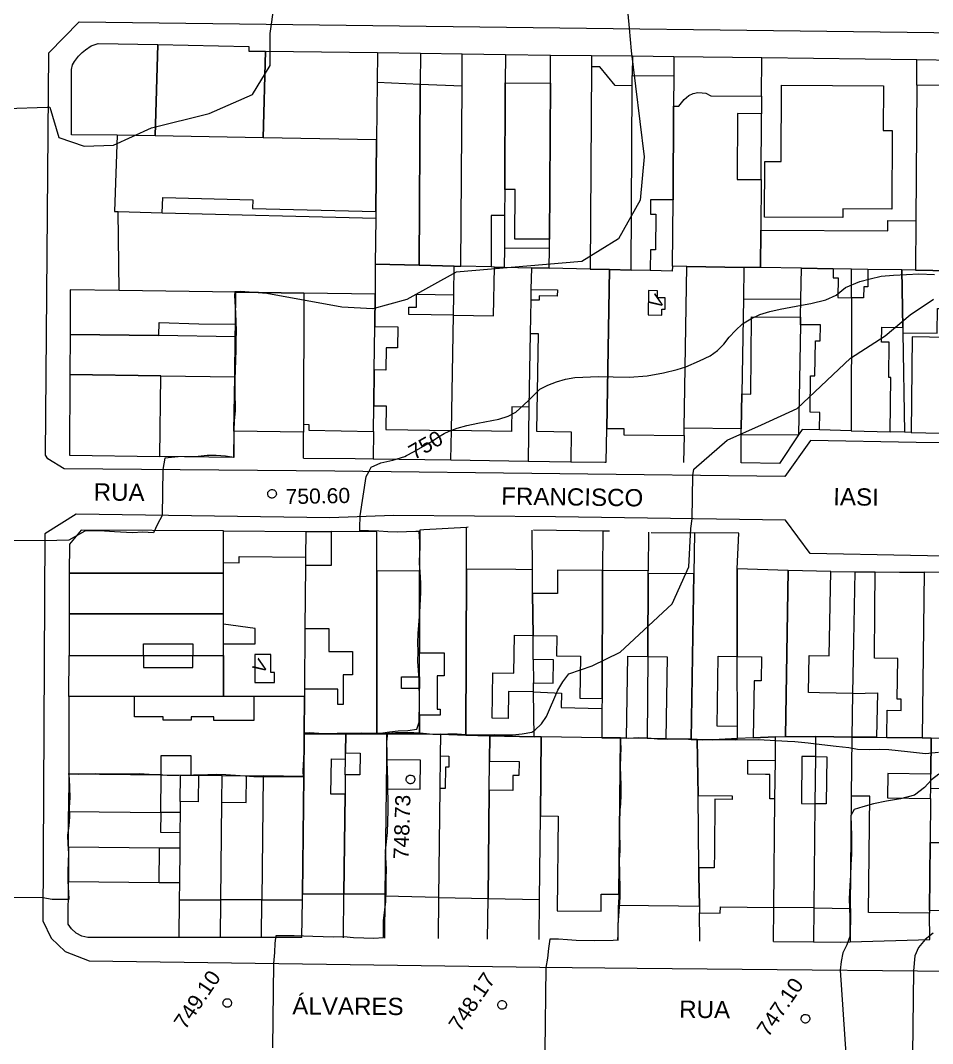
# Model space of a CAD drawing. Header units: metres. Extents: x 325024 to 7190115, y 7391967 to 10157759.
# Drawn here: x 325945.9 to 326051.6, y 7393368 to 7393486.6 of the extents above; entities that cross this region are included whole.
import ezdxf
from ezdxf.enums import TextEntityAlignment as Align

# ---------------------------------------------------------------- set-up
doc = ezdxf.new("R2010")
doc.units = ezdxf.units.M
doc.layers.get('0').update_dxf_attribs({"lineweight": 18})
for name, color, linetype, lineweight in [('100_SIST_VIARIO_MEIO_FIO', 1, 'Continuous', 18), ('160_P_SIMP_ASF_TOP', 7, 'Continuous', 18), ('206_MURO_E_MURO_ARRIMO', 7, 'Continuous', 18), ('214_PROJ_BEIRAL_EDIF', 10, 'Continuous', 18), ('600_CURVA_MESTRA', 14, 'Continuous', 18), ('602_CURVA_MESTRA_TOP', 24, 'Continuous', 18), ('604_CURVA_INTERM', 7, 'Continuous', 18), ('606_PTO_COTADO', 7, 'Continuous', 18), ('624_SEGM_CURVA_MESTRA', 14, 'Continuous', 18)]:
    doc.layers.add(name, color=color, linetype=linetype, lineweight=lineweight)
doc.styles.add('Style-Arial', font='arial.ttf', dxfattribs={"height": 1.75})

# ---------------------------------------------------------------- blocks, each defined once
blk = doc.blocks.new('SP09')
at = {"color": 0, "linetype": 'Continuous'}
blk.add_lwpolyline([(-0.03, -0.51), (-0.14, -0.49), (-0.24, -0.46), (-0.31, -0.42), (-0.35, -0.39), (-0.42, -0.31), (-0.47, -0.24), (-0.51, -0.15), (-0.52, -0.09), (-0.52, 0.03), (-0.51, 0.11), (-0.48, 0.2), (-0.44, 0.27), (-0.4, 0.33), (-0.32, 0.39), (-0.23, 0.44), (-0.15, 0.48), (-0.1, 0.48), (-0.03, 0.48), (0.08, 0.48), (0.19, 0.44), (0.27, 0.4), (0.35, 0.32), (0.41, 0.23), (0.46, 0.11), (0.48, 0.03), (0.48, -0.03), (0.47, -0.08), (0.44, -0.21), (0.38, -0.3), (0.31, -0.38), (0.23, -0.44), (0.1, -0.49), (0.02, -0.51)], close=True, dxfattribs=at)

msp = doc.modelspace()

# ---------------------------------------------------------------- linework, layer by layer
at = {"layer": '100_SIST_VIARIO_MEIO_FIO'}
for points in [[(325982.331, 7393434.324), (325951.003, 7393434.628), (325949.124, 7393435.772), (325948.849, 7393436.191), (325949.228, 7393482.832), (325952.738, 7393486.414), (326088.824, 7393484.713)], [(326057.657, 7393437.614), (326049.663, 7393437.672), (326037.455, 7393437.892), (326034.472, 7393433.73), (325982.33, 7393434.326)], [(325989.145, 7393429.21), (325981.787, 7393428.931), (325952.401, 7393429.373), (325948.774, 7393427.071), (325948.524, 7393382.231), (325949.505, 7393380.224), (325951.116, 7393378.67), (325953.89, 7393377.622), (326006.106, 7393376.855), (326017.379, 7393376.748)], [(326049.026, 7393424.572), (326037.384, 7393424.793), (326034.542, 7393428.68), (326007.912, 7393429.036), (325989.145, 7393429.21)], [(326017.379, 7393376.748), (326066.036, 7393376.286), (326069.548, 7393376.578), (326128.236, 7393376.174), (326160.498, 7393376.44), (326162.19, 7393377.654), (326163.218, 7393379.572), (326163.782, 7393411.446), (326163.627, 7393425.624), (326162.499, 7393426.848), (326159.963, 7393427.575), (326120.539, 7393427.531), (326077.976, 7393428.182), (326074.561, 7393424.087), (326049.026, 7393424.572)]]:
    msp.add_lwpolyline(points, dxfattribs=at)
at = {"layer": '206_MURO_E_MURO_ARRIMO'}
for p, q in [((325987.293, 7393482.863), (325992.271, 7393482.788)), ((325992.271, 7393482.788), (325997.102, 7393482.714)), ((326002.115, 7393482.638), (326007.337, 7393482.558)), ((326012.064, 7393482.504), (326016.812, 7393482.451)), ((326016.812, 7393482.451), (326021.614, 7393482.396)), ((326021.614, 7393482.396), (326031.796, 7393482.281)), ((326031.796, 7393482.281), (326049.759, 7393482.042)), ((326049.759, 7393482.042), (326058.656, 7393481.923)), ((326036.05, 7393438.547), (326033.863, 7393435.232)), ((326036.461, 7393439.169), (326036.05, 7393438.547)), ((326038.493, 7393439.116), (326036.461, 7393439.169)), ((326048.314, 7393438.855), (326046.657, 7393438.899)), ((326049.085, 7393438.835), (326048.314, 7393438.855)), ((325978.722, 7393435.859), (325984.707, 7393435.818)), ((325984.707, 7393435.818), (325986.804, 7393435.786)), ((325986.804, 7393435.786), (325995.795, 7393435.649)), ((325995.795, 7393435.649), (326004.731, 7393435.513)), ((326004.731, 7393435.513), (326009.679, 7393435.437)), ((326033.863, 7393435.232), (326029.426, 7393435.316)), ((325997.795, 7393427.841), (325997.599, 7393427.83)), ((325969.451, 7393427.423), (325978.975, 7393427.365)), ((325978.975, 7393427.365), (325981.937, 7393427.348)), ((326013.39, 7393427.406), (326005.354, 7393427.512)), ((326014.16, 7393427.396), (326013.39, 7393427.406)), ((326018.981, 7393427.254), (326023.989, 7393427.205)), ((326039.773, 7393422.714), (326042.598, 7393422.692)), ((326042.598, 7393422.692), (326044.938, 7393422.675)), ((325969.092, 7393380.313), (325964.282, 7393380.307)), ((325973.842, 7393380.319), (325969.092, 7393380.313)), ((325978.546, 7393380.325), (325973.842, 7393380.319)), ((326033.145, 7393379.844), (326037.777, 7393379.797)), ((326037.777, 7393379.797), (326040.904, 7393379.766)), ((326040.904, 7393379.766), (326042.017, 7393379.799)), ((326042.017, 7393379.799), (326051.261, 7393380.068))]:
    msp.add_line(p, q, dxfattribs=at)
for points in [[(325992.271, 7393482.788), (325992.249, 7393479.157)], [(326016.812, 7393482.451), (326016.798, 7393480.188)], [(326021.614, 7393482.396), (326021.601, 7393480.159)], [(326031.769, 7393477.794), (326031.796, 7393482.281)], [(326049.741, 7393479.08), (326049.759, 7393482.042)], [(326031.711, 7393468.138), (326031.757, 7393475.749)], [(326002.002, 7393463.965), (326001.98, 7393460.188)], [(326000.83, 7393457.991), (326000.437, 7393458.001)], [(326042.187, 7393454.439), (326042.191, 7393457.749)], [(325996.078, 7393452.413), (325996.117, 7393454.764)], [(326048.139, 7393450.365), (326048.314, 7393438.855)], [(326004.836, 7393441.746), (326004.731, 7393435.513)], [(325978.722, 7393435.859), (325978.727, 7393438.858)], [(325986.837, 7393438.951), (325986.804, 7393435.786)], [(325995.795, 7393435.649), (325995.852, 7393439.046)], [(326022.794, 7393438.462), (326022.741, 7393435.342)], [(326029.426, 7393435.316), (326029.402, 7393438.502)], [(326005.231, 7393422.927), (326005.187, 7393427.52)], [(325978.975, 7393427.365), (325978.953, 7393424.395)], [(326013.39, 7393427.406), (326013.367, 7393422.838)], [(326018.657, 7393427.264), (326018.634, 7393422.798)], [(326042.461, 7393414.651), (326042.598, 7393422.692)], [(326005.331, 7393412.503), (326005.304, 7393415.318)], [(326042.358, 7393408.595), (326042.461, 7393414.651)], [(325960.204, 7393412.989), (325965.922, 7393412.988)], [(326018.584, 7393412.867), (326018.536, 7393403.371)], [(326028.965, 7393404.756), (326028.957, 7393412.868)], [(325992.172, 7393410.507), (325992.172, 7393409.144)], [(326005.367, 7393408.78), (326005.357, 7393409.819)], [(325983.557, 7393399.175), (325983.577, 7393400.978)], [(326038.008, 7393401.268), (326037.949, 7393395.811)], [(325962.234, 7393399.159), (325964.483, 7393399.135)], [(325964.45, 7393396.055), (325964.483, 7393399.135)], [(325964.483, 7393399.135), (325965.69, 7393399.122)], [(326051.346, 7393396.421), (326051.358, 7393397.558)], [(325964.437, 7393394.786), (325962.188, 7393394.81)], [(325983.355, 7393380.28), (325983.409, 7393385.375)], [(325988.131, 7393380.234), (325988.183, 7393385.08)], [(325994.374, 7393384.955), (325994.323, 7393380.176)], [(326000.038, 7393380.121), (326000.088, 7393384.839)], [(325969.092, 7393380.313), (325969.139, 7393384.67)], [(325973.842, 7393380.319), (325973.888, 7393384.677)], [(325978.546, 7393380.325), (325978.593, 7393384.683)], [(326006.007, 7393380.065), (326006.057, 7393384.719)], [(326015.168, 7393379.978), (326015.212, 7393384.051)], [(326033.145, 7393379.844), (326033.187, 7393383.778)], [(326037.82, 7393383.729), (326037.777, 7393379.797)], [(326042.059, 7393383.684), (326042.017, 7393379.799)], [(326024.617, 7393379.888), (326024.576, 7393383.171)], [(326051.261, 7393380.068), (326051.212, 7393383.116)]]:
    msp.add_lwpolyline(points, dxfattribs=at)
at = {"layer": '214_PROJ_BEIRAL_EDIF'}
for points in [[(325961.857, 7393483.762), (325961.55, 7393473.195), (325957.142, 7393473.274), (325951.841, 7393473.315), (325951.859, 7393480.88), (325951.976, 7393481.434), (325952.203, 7393481.814), (325952.651, 7393482.416), (325953.099, 7393482.844), (325953.483, 7393483.154), (325954.142, 7393483.611), (325954.926, 7393483.891)], [(325974.307, 7393482.998), (325974.06, 7393472.972), (325961.55, 7393473.195), (325961.857, 7393483.762), (325972.371, 7393483.567), (325972.383, 7393483.018)], [(325987.256, 7393479.373), (325987.188, 7393472.738), (325974.06, 7393472.972), (325974.307, 7393482.998), (325987.293, 7393482.863)], [(326000.437, 7393458.001), (325996.954, 7393458.083), (325997.08, 7393478.947), (325997.102, 7393482.714), (326002.115, 7393482.638), (326002.095, 7393479.349), (326002.021, 7393466.99), (326002.002, 7393463.965), (326000.473, 7393463.974)], [(326007.201, 7393460.157), (326007.208, 7393461.209), (326007.317, 7393479.318), (326007.337, 7393482.558), (326012.064, 7393482.504), (326012.056, 7393481.194), (326011.915, 7393457.743), (326007.188, 7393457.848)], [(326016.791, 7393479.002), (326014.818, 7393479.014), (326013.025, 7393481.188), (326012.056, 7393481.194), (326011.915, 7393457.743), (326014.158, 7393457.692), (326016.662, 7393457.637)], [(326018.885, 7393457.587), (326016.662, 7393457.637), (326016.791, 7393479.002), (326016.798, 7393480.188), (326021.601, 7393480.159), (326021.579, 7393476.615), (326021.514, 7393465.777), (326018.925, 7393465.793), (326018.915, 7393464.134), (326019.526, 7393464.131), (326019.501, 7393459.989), (326018.899, 7393459.992)], [(325992.249, 7393479.157), (325987.256, 7393479.373), (325987.188, 7393472.738), (325987.101, 7393464.415), (325987.093, 7393463.651), (325987.038, 7393458.319), (325992.123, 7393458.198)], [(325992.249, 7393479.157), (325992.123, 7393458.198), (325996.174, 7393458.101), (325996.954, 7393458.083), (325997.08, 7393478.947)], [(326007.208, 7393461.209), (326003.18, 7393461.233), (326003.215, 7393466.983), (326002.021, 7393466.99), (326002.095, 7393479.349), (326007.317, 7393479.318)], [(326034.094, 7393479.058), (326045.874, 7393478.987), (326045.843, 7393473.822), (326046.894, 7393473.816), (326046.839, 7393464.696), (326041.188, 7393464.73), (326041.182, 7393463.728), (326032.107, 7393463.783), (326032.146, 7393470.222), (326034.04, 7393470.211)], [(326049.647, 7393463.366), (326049.612, 7393457.627), (326053.599, 7393457.571), (326053.641, 7393464.566), (326054.344, 7393464.562), (326054.319, 7393460.355), (326057.331, 7393460.337), (326057.314, 7393457.52), (326058.509, 7393457.503), (326058.542, 7393463.052), (326058.599, 7393472.394), (326058.635, 7393478.376), (326058.639, 7393479.026), (326049.741, 7393479.08)], [(326031.711, 7393468.138), (326031.675, 7393462.261), (326031.649, 7393457.922), (326029.73, 7393457.954), (326023.124, 7393458.063), (326021.468, 7393458.09), (326021.514, 7393465.777), (326021.579, 7393476.615), (326022.187, 7393476.631), (326022.813, 7393477.396), (326023.358, 7393477.865), (326023.837, 7393478.101), (326024.384, 7393478.205), (326024.891, 7393478.195), (326025.298, 7393478.122), (326025.888, 7393477.829), (326031.769, 7393477.794), (326031.757, 7393475.749), (326028.995, 7393475.766), (326028.949, 7393468.154)], [(325987.101, 7393464.415), (325987.188, 7393472.738), (325974.06, 7393472.972), (325961.55, 7393473.195), (325957.142, 7393473.274), (325956.837, 7393464.447), (325957.259, 7393464.426), (325962.366, 7393464.293), (325962.411, 7393466.042), (325972.846, 7393465.771), (325972.82, 7393464.785)], [(325962.366, 7393464.293), (325987.093, 7393463.651), (325987.038, 7393458.319), (325987.002, 7393454.846), (325978.749, 7393454.962), (325970.887, 7393455.072), (325957.385, 7393455.262), (325957.259, 7393464.426)], [(326042.191, 7393457.749), (326040.067, 7393457.784), (326036.376, 7393457.845), (326031.649, 7393457.922), (326031.675, 7393462.261), (326046.379, 7393462.173), (326046.386, 7393463.386), (326049.647, 7393463.366), (326049.612, 7393457.627), (326048.028, 7393457.653), (326044.081, 7393457.718)], [(326007.188, 7393457.848), (326007.201, 7393460.157), (326001.98, 7393460.188), (326001.966, 7393457.965), (326005.108, 7393457.894)], [(325996.117, 7393454.764), (325996.174, 7393458.101), (325992.123, 7393458.198), (325987.038, 7393458.319), (325987.002, 7393454.846), (325986.963, 7393451.107), (325989.639, 7393451.079), (325989.613, 7393448.614), (325988.285, 7393448.628), (325988.258, 7393446.064), (325986.911, 7393446.078), (325986.868, 7393441.925), (325988.287, 7393441.901), (325988.241, 7393439.174), (325995.852, 7393439.046), (325996.078, 7393452.413), (325990.917, 7393452.5), (325990.931, 7393453.35), (325991.798, 7393453.335), (325991.823, 7393454.837)], [(326000.83, 7393457.991), (326001.966, 7393457.965), (326005.108, 7393457.894), (326005.066, 7393455.39), (326005.045, 7393454.161), (326004.98, 7393450.309), (326004.836, 7393441.746), (326002.849, 7393441.779), (326002.801, 7393438.929), (325995.852, 7393439.046), (325996.078, 7393452.413), (326000.735, 7393452.334)], [(326009.679, 7393435.437), (326013.604, 7393435.378), (326013.782, 7393435.377), (326013.848, 7393439.295), (326014.158, 7393457.692), (326011.915, 7393457.743), (326007.188, 7393457.848), (326005.108, 7393457.894), (326005.066, 7393455.39), (326008.121, 7393455.338), (326008.108, 7393454.604), (326006.025, 7393454.639), (326006.017, 7393454.145), (326005.045, 7393454.161), (326004.98, 7393450.309), (326005.912, 7393450.293), (326005.721, 7393438.984), (326009.737, 7393438.916)], [(326018.885, 7393457.587), (326016.662, 7393457.637), (326014.158, 7393457.692), (326013.848, 7393439.295), (326015.809, 7393439.273), (326015.801, 7393438.54), (326022.794, 7393438.462), (326022.808, 7393439.325), (326023.124, 7393458.063), (326021.468, 7393458.09), (326021.426, 7393457.53)], [(326029.669, 7393454.327), (326029.483, 7393443.284), (326029.415, 7393439.252), (326022.808, 7393439.325), (326023.124, 7393458.063), (326029.73, 7393457.954)], [(326036.376, 7393457.845), (326031.649, 7393457.922), (326029.73, 7393457.954), (326029.669, 7393454.327), (326036.315, 7393454.254)], [(326036.266, 7393451.316), (326036.28, 7393452.172), (326036.315, 7393454.254), (326036.376, 7393457.845), (326040.067, 7393457.784), (326040.055, 7393456.744), (326040.632, 7393456.738), (326040.607, 7393454.456), (326042.187, 7393454.439), (326042.165, 7393439.018), (326038.493, 7393439.116), (326038.516, 7393441.149), (326037.4, 7393441.161), (326037.446, 7393445.382), (326037.958, 7393445.376), (326038.003, 7393449.453), (326038.576, 7393449.447), (326038.597, 7393451.291)], [(326042.187, 7393454.439), (326042.165, 7393439.018), (326046.657, 7393438.899), (326046.727, 7393445.186), (326046.516, 7393445.189), (326046.561, 7393449.273), (326045.668, 7393449.282), (326045.687, 7393451.034), (326048.129, 7393451.006), (326048.028, 7393457.653), (326044.081, 7393457.718), (326044.059, 7393455.702), (326043.601, 7393455.707), (326043.586, 7393454.423)], [(326055.965, 7393457.538), (326053.599, 7393457.571), (326049.612, 7393457.627), (326048.028, 7393457.653), (326048.129, 7393451.006), (326048.139, 7393450.365), (326052.117, 7393450.321), (326052.149, 7393453.185), (326053.245, 7393453.173), (326053.208, 7393449.847), (326049.208, 7393449.891), (326049.085, 7393438.835), (326055.938, 7393438.653), (326055.954, 7393449.904)], [(325961.973, 7393450.049), (325961.995, 7393451.58), (325966.603, 7393451.421), (325970.834, 7393451.361), (325970.887, 7393455.072), (325957.385, 7393455.262), (325951.693, 7393455.342), (325951.679, 7393450.194)], [(325978.728, 7393439.779), (325978.727, 7393438.858), (325970.66, 7393438.971), (325970.749, 7393445.281), (325970.814, 7393449.925), (325970.834, 7393451.361), (325970.887, 7393455.072), (325978.749, 7393454.962)], [(325978.728, 7393439.779), (325979.341, 7393439.768), (325979.329, 7393439.078), (325986.837, 7393438.951), (325986.868, 7393441.925), (325986.911, 7393446.078), (325986.963, 7393451.107), (325987.002, 7393454.846), (325978.749, 7393454.962)], [(326018.67, 7393455.258), (326018.639, 7393452.452), (326020.213, 7393452.434), (326020.221, 7393453.104), (326020.587, 7393453.1), (326020.601, 7393454.426), (326019.714, 7393454.436), (326019.723, 7393455.246)], [(326036.28, 7393452.172), (326036.266, 7393451.316), (326036.05, 7393438.547), (326029.402, 7393438.502), (326029.415, 7393439.252), (326029.483, 7393443.284), (326030.513, 7393443.273), (326030.612, 7393452.235)], [(325961.973, 7393450.049), (325951.679, 7393450.194), (325951.666, 7393445.549), (325962.213, 7393445.401), (325970.749, 7393445.281), (325970.814, 7393449.925)], [(325951.666, 7393445.549), (325951.639, 7393436.206), (325962.081, 7393436.059), (325962.213, 7393445.401)], [(325970.618, 7393435.938), (325962.081, 7393436.059), (325962.213, 7393445.401), (325970.749, 7393445.281), (325970.66, 7393438.971)], [(325969.451, 7393423.747), (325969.451, 7393427.423), (325952.971, 7393427.522), (325951.609, 7393425.866), (325951.599, 7393422.534), (325969.451, 7393422.532)], [(325997.599, 7393427.83), (325992.651, 7393427.532), (325992.174, 7393427.513), (325992.173, 7393422.774), (325992.172, 7393413.294), (325995.005, 7393413.293), (325995.004, 7393410.64), (325994.185, 7393410.64), (325994.185, 7393406.766), (325994.546, 7393406.766), (325994.546, 7393406.071), (325992.171, 7393406.072), (325992.171, 7393403.913), (325992.998, 7393403.913), (325994.577, 7393403.859), (325997.527, 7393403.757), (325997.585, 7393423.005)], [(325987.215, 7393427.316), (325981.937, 7393427.348), (325981.907, 7393423.408), (325978.945, 7393423.43), (325978.89, 7393416.106), (325981.643, 7393416.106), (325981.643, 7393413.438), (325984.388, 7393413.438), (325984.387, 7393410.749), (325983.329, 7393410.749), (325983.329, 7393407.312), (325982.703, 7393407.312), (325982.703, 7393409.1), (325978.837, 7393409.101), (325978.831, 7393408.245), (325978.791, 7393403.914), (325983.608, 7393403.914), (325987.212, 7393403.914), (325987.214, 7393422.812)], [(326028.957, 7393412.868), (326028.948, 7393423.015), (326029.139, 7393427.154), (326023.989, 7393427.205), (326023.917, 7393422.444), (326023.626, 7393403.277), (326024.329, 7393403.264), (326026.12, 7393403.231), (326028.966, 7393403.362), (326028.965, 7393404.756), (326026.61, 7393404.797), (326026.748, 7393412.906)], [(325978.831, 7393408.245), (325972.964, 7393408.245), (325969.449, 7393408.246), (325969.45, 7393412.988), (325969.45, 7393414.342), (325973.115, 7393414.342), (325973.115, 7393416.104), (325969.45, 7393416.622), (325969.45, 7393417.829), (325969.451, 7393422.532), (325969.451, 7393423.747), (325971.256, 7393423.733), (325971.261, 7393424.454), (325978.953, 7393424.395), (325978.945, 7393423.43), (325978.89, 7393416.106), (325978.837, 7393409.101)], [(325992.172, 7393410.507), (325992.172, 7393413.294), (325992.173, 7393422.774), (325987.214, 7393422.812), (325987.212, 7393403.914), (325988.385, 7393403.913), (325992.171, 7393403.913), (325992.171, 7393406.072), (325992.172, 7393409.144), (325990.082, 7393409.145), (325990.082, 7393410.507)], [(326005.367, 7393408.78), (326002.471, 7393408.83), (326002.418, 7393405.685), (326000.574, 7393405.716), (326000.663, 7393410.976), (326003.085, 7393410.934), (326003.16, 7393415.354), (326005.304, 7393415.318), (326005.257, 7393420.178), (326005.231, 7393422.927), (326003.316, 7393422.962), (325997.585, 7393423.005), (325997.527, 7393403.757), (326000.29, 7393403.662), (326005.417, 7393403.578)], [(326005.257, 7393420.178), (326005.304, 7393415.318), (326008.061, 7393415.271), (326008.021, 7393412.943), (326010.806, 7393412.896), (326010.723, 7393408.044), (326013.292, 7393408), (326013.367, 7393422.838), (326008.149, 7393422.877), (326008.129, 7393420.157)], [(326016.137, 7393403.415), (326016.298, 7393412.906), (326018.584, 7393412.867), (326018.633, 7393422.484), (326018.634, 7393422.798), (326013.367, 7393422.838), (326013.292, 7393408), (326013.286, 7393406.862), (326013.269, 7393403.461), (326015.42, 7393403.428)], [(326028.957, 7393412.868), (326031.764, 7393412.82), (326031.717, 7393410.053), (326030.914, 7393410.067), (326030.801, 7393403.447), (326033.4, 7393403.566), (326034.53, 7393403.618), (326034.857, 7393422.851), (326028.948, 7393423.015)], [(325969.451, 7393422.532), (325951.599, 7393422.534), (325951.585, 7393417.831), (325969.45, 7393417.829)], [(326020.688, 7393403.331), (326023.626, 7393403.277), (326023.917, 7393422.444), (326018.633, 7393422.484), (326018.584, 7393412.867), (326020.849, 7393412.828)], [(326053.703, 7393403.413), (326053.738, 7393406.636), (326055.687, 7393406.615), (326055.753, 7393412.745), (326055.859, 7393422.592), (326050.592, 7393422.632), (326050.387, 7393403.448), (326051.421, 7393403.437)], [(325965.922, 7393412.988), (325969.45, 7393412.988), (325969.45, 7393414.342), (325969.45, 7393416.622), (325969.45, 7393417.829), (325951.585, 7393417.831), (325951.571, 7393412.99), (325960.204, 7393412.989), (325960.205, 7393414.354), (325965.922, 7393414.353)], [(325965.922, 7393412.988), (325969.45, 7393412.988), (325969.449, 7393408.246), (325959.152, 7393408.247), (325951.557, 7393408.248), (325951.571, 7393412.99), (325960.204, 7393412.989), (325960.204, 7393411.607), (325965.922, 7393411.607)], [(325973.075, 7393413.1), (325973.074, 7393409.86), (325975.363, 7393409.859), (325975.363, 7393410.998), (325974.926, 7393410.998), (325974.926, 7393413.1)], [(326005.331, 7393412.503), (326005.357, 7393409.819), (326007.616, 7393409.781), (326007.662, 7393412.463)], [(326013.286, 7393406.862), (326013.269, 7393403.461), (326006.259, 7393403.565), (326005.417, 7393403.578), (326005.367, 7393408.78), (326008.585, 7393408.61), (326008.556, 7393406.943)], [(326045.094, 7393403.505), (326042.272, 7393403.535), (326042.358, 7393408.595), (326045.182, 7393408.642)], [(325969.293, 7393399.084), (325972.126, 7393399.053), (325974.041, 7393399.033), (325978.745, 7393398.983), (325978.791, 7393403.914), (325978.831, 7393408.245), (325972.964, 7393408.245), (325972.964, 7393405.462), (325968.336, 7393405.462), (325968.336, 7393405.88), (325965.728, 7393405.88), (325965.728, 7393405.498), (325962.458, 7393405.498), (325962.458, 7393405.884), (325959.152, 7393405.885), (325959.152, 7393408.247), (325951.557, 7393408.248), (325951.531, 7393399.273), (325962.234, 7393399.159), (325962.234, 7393401.382), (325965.69, 7393401.382), (325965.69, 7393399.122), (325966.562, 7393399.113)], [(325978.6, 7393385.368), (325983.409, 7393385.375), (325983.533, 7393396.909), (325981.905, 7393396.927), (325981.949, 7393400.996), (325983.577, 7393400.978), (325983.584, 7393401.693), (325983.608, 7393403.914), (325978.791, 7393403.914), (325978.745, 7393398.983)], [(325983.584, 7393401.693), (325985.281, 7393401.675), (325985.254, 7393399.157), (325983.557, 7393399.175), (325983.533, 7393396.909), (325983.409, 7393385.375), (325988.186, 7393385.381), (325988.316, 7393397.534), (325988.353, 7393400.912), (325988.385, 7393403.913), (325987.212, 7393403.914), (325983.608, 7393403.914)], [(325988.353, 7393400.912), (325988.385, 7393403.913), (325992.171, 7393403.913), (325992.998, 7393403.913), (325994.577, 7393403.859), (325994.55, 7393401.341), (325994.509, 7393397.564), (325994.374, 7393384.955), (325988.183, 7393385.08), (325988.186, 7393385.381), (325988.316, 7393397.534), (325992.24, 7393397.492), (325992.277, 7393400.869)], [(326000.088, 7393384.839), (326000.223, 7393397.391), (326000.259, 7393400.746), (326000.29, 7393403.662), (325997.527, 7393403.757), (325994.577, 7393403.859), (325994.55, 7393401.341), (325995.564, 7393401.33), (325995.55, 7393400.029), (325995.149, 7393400.034), (325995.122, 7393397.558), (325994.509, 7393397.564), (325994.374, 7393384.955)], [(326000.259, 7393400.746), (326003.687, 7393400.71), (326003.669, 7393399.091), (326002.97, 7393399.098), (326002.951, 7393397.361), (326000.223, 7393397.391), (326000.088, 7393384.839), (326006.057, 7393384.719), (326006.161, 7393394.405), (326006.259, 7393403.565), (326005.417, 7393403.578), (326000.29, 7393403.662)], [(326006.161, 7393394.405), (326008.221, 7393394.383), (326008.104, 7393383.399), (326013.18, 7393383.345), (326013.201, 7393385.345), (326015.225, 7393385.324), (326015.42, 7393403.428), (326013.269, 7393403.461), (326006.259, 7393403.565)], [(326038.008, 7393401.268), (326039.327, 7393401.254), (326039.269, 7393395.796), (326037.949, 7393395.811), (326037.82, 7393383.729), (326042.059, 7393383.684), (326042.199, 7393396.697), (326042.272, 7393403.535), (326038.032, 7393403.581)], [(326051.376, 7393399.248), (326046.388, 7393399.301), (326046.358, 7393396.474), (326051.346, 7393396.421), (326051.291, 7393391.324), (326051.207, 7393383.449), (326051.212, 7393383.116), (326044.169, 7393383.191), (326044.313, 7393396.675), (326042.199, 7393396.697), (326042.272, 7393403.535), (326045.094, 7393403.505), (326046.272, 7393403.492), (326050.387, 7393403.448), (326051.421, 7393403.437)], [(326051.421, 7393403.437), (326053.703, 7393403.413), (326055.653, 7393403.392), (326058.037, 7393403.366), (326060.603, 7393403.339), (326060.393, 7393383.814), (326060.389, 7393383.382), (326051.207, 7393383.449), (326051.291, 7393391.324), (326053.708, 7393391.306), (326053.753, 7393397.54), (326051.358, 7393397.558), (326051.376, 7393399.248)], [(325962.188, 7393394.81), (325962.234, 7393399.159), (325951.531, 7393399.273), (325951.519, 7393394.923)], [(325969.293, 7393399.084), (325966.562, 7393399.113), (325966.529, 7393396.033), (325964.45, 7393396.055), (325964.437, 7393394.786), (325964.412, 7393392.484), (325964.392, 7393390.647), (325964.35, 7393386.671), (325964.328, 7393384.664), (325969.139, 7393384.67), (325969.26, 7393395.995)], [(325973.888, 7393384.677), (325969.139, 7393384.67), (325969.26, 7393395.995), (325972.092, 7393395.965), (325972.126, 7393399.053), (325974.041, 7393399.033)], [(325973.888, 7393384.677), (325978.593, 7393384.683), (325978.6, 7393385.368), (325978.745, 7393398.983), (325974.041, 7393399.033)], [(325962.188, 7393394.81), (325962.163, 7393392.508), (325964.412, 7393392.484), (325964.392, 7393390.647), (325962.044, 7393390.672), (325951.507, 7393390.785), (325951.519, 7393394.923)], [(325951.507, 7393390.785), (325951.495, 7393386.809), (325962.002, 7393386.696), (325962.044, 7393390.672)], [(325962.002, 7393386.696), (325964.35, 7393386.671), (325964.328, 7393384.664), (325964.282, 7393380.307), (325953.747, 7393380.294), (325953.036, 7393380.466), (325952.383, 7393380.82), (325951.836, 7393381.33), (325951.481, 7393381.87), (325951.495, 7393386.809)]]:
    msp.add_lwpolyline(points, close=True, dxfattribs=at)
for points in [[(326038.497, 7393408.66), (326037.204, 7393408.682), (326037.277, 7393412.973), (326039.607, 7393412.934), (326039.773, 7393422.714), (326034.857, 7393422.851), (326034.53, 7393403.618), (326035.156, 7393403.611)], [(326044.891, 7393418.323), (326044.938, 7393422.675), (326047.757, 7393422.653)], [(326047.757, 7393422.653), (326050.592, 7393422.632), (326050.387, 7393403.448), (326046.272, 7393403.492)], [(326046.272, 7393403.492), (326046.306, 7393406.635), (326047.936, 7393406.617), (326047.95, 7393407.912), (326047.483, 7393407.917), (326047.533, 7393412.638), (326044.831, 7393412.667), (326044.891, 7393418.323)], [(326035.156, 7393403.611), (326038.032, 7393403.581), (326042.272, 7393403.535), (326042.358, 7393408.595)], [(326042.358, 7393408.595), (326038.497, 7393408.66)], [(326015.42, 7393403.428), (326015.225, 7393385.324), (326015.212, 7393384.051), (326022.163, 7393383.976)], [(326024.523, 7393387.543), (326024.512, 7393388.391), (326024.409, 7393396.747), (326024.329, 7393403.264), (326023.626, 7393403.277), (326020.688, 7393403.331), (326018.536, 7393403.371), (326016.137, 7393403.415), (326015.42, 7393403.428)], [(326033.371, 7393400.914), (326033.4, 7393403.566), (326030.801, 7393403.447), (326028.966, 7393403.362), (326026.12, 7393403.231), (326024.329, 7393403.264)], [(326024.329, 7393403.264), (326024.409, 7393396.747), (326028.376, 7393396.705), (326028.372, 7393396.311), (326026.367, 7393396.333), (326026.302, 7393390.232)], [(326033.371, 7393400.914), (326033.4, 7393403.566), (326034.53, 7393403.618), (326035.156, 7393403.611)], [(326035.156, 7393403.611), (326038.032, 7393403.581), (326038.008, 7393401.268)], [(326032.237, 7393399.2), (326030.163, 7393399.222), (326030.181, 7393400.846), (326033.304, 7393400.813)], [(326038.008, 7393401.268), (326036.442, 7393401.285), (326036.384, 7393395.827), (326037.949, 7393395.811), (326037.82, 7393383.729), (326033.187, 7393383.778), (326033.322, 7393396.37), (326033.37, 7393400.812), (326033.371, 7393400.914)], [(326033.304, 7393400.813), (326033.37, 7393400.812), (326033.371, 7393400.914)], [(326024.523, 7393387.543), (326024.567, 7393383.951), (326024.576, 7393383.171), (326026.991, 7393383.145), (326026.998, 7393383.845), (326033.187, 7393383.778), (326033.322, 7393396.37), (326032.716, 7393396.376), (326032.746, 7393399.195), (326032.237, 7393399.2)], [(326026.302, 7393390.232), (326026.282, 7393388.372), (326025.08, 7393388.385)], [(326022.163, 7393383.976), (326024.567, 7393383.951), (326024.523, 7393387.543)], [(326025.08, 7393388.385), (326024.512, 7393388.391), (326024.523, 7393387.543)]]:
    msp.add_lwpolyline(points, dxfattribs=at)
at = {"layer": '600_CURVA_MESTRA', "elevation": 750, "flags": 128}
msp.add_lwpolyline([(325995.027, 7393438.693), (325995.58, 7393438.989), (325996.526, 7393439.336), (325997.642, 7393439.647), (325998.899, 7393439.916), (326001.36, 7393440.375), (326002.411, 7393440.713), (326003.308, 7393441.193), (326004.738, 7393442.49), (326006.108, 7393443.841), (326007.015, 7393444.319), (326008.007, 7393444.707), (326009.047, 7393445.011), (326010.147, 7393445.18), (326012.898, 7393445.293), (326014.596, 7393445.286), (326016.485, 7393445.248), (326018.527, 7393445.375), (326020.424, 7393445.749), (326022.01, 7393446.117), (326023.001, 7393446.424), (326024.588, 7393447.11), (326025.801, 7393447.704), (326026.685, 7393448.311), (326027.383, 7393449.063), (326028.015, 7393449.855), (326028.734, 7393450.656), (326029.565, 7393451.395), (326030.508, 7393451.997), (326031.579, 7393452.478), (326032.733, 7393452.841), (326033.938, 7393453.126), (326036.384, 7393453.591), (326037.489, 7393453.779), (326039.228, 7393454.183), (326040.414, 7393454.754), (326041.502, 7393455.631), (326043.136, 7393456.331), (326044.349, 7393456.644), (326045.624, 7393456.935), (326047.04, 7393457.066), (326048.539, 7393457.117), (326049.977, 7393457.226), (326051.812, 7393457.145)], dxfattribs=at)
at = {"layer": '600_CURVA_MESTRA', "elevation": 750}
msp.add_lwpolyline([(325938.834, 7393385.008), (325948.539, 7393384.925), (325949.604, 7393384.757), (325950.696, 7393384.737), (325951.587, 7393384.741), (325951.479, 7393386.874), (325951.478, 7393387.972), (325951.522, 7393389.076), (325951.535, 7393390.089), (325951.457, 7393391.141), (325951.437, 7393392.156), (325951.593, 7393393.257), (325951.656, 7393394.307), (325951.634, 7393395.357), (325951.683, 7393396.53), (325951.621, 7393398.737), (325951.559, 7393399.294), (325952.607, 7393399.252), (325953.628, 7393399.266), (325954.662, 7393399.303), (325957.543, 7393399.277), (325959.678, 7393399.295), (325960.849, 7393399.231), (325961.916, 7393399.197), (325962.944, 7393399.135), (325964.281, 7393399.112), (325967.646, 7393399.213), (325968.671, 7393399.229), (325969.719, 7393399.201), (325971.965, 7393399.03), (325972.98, 7393398.964), (325974.141, 7393398.938), (325975.273, 7393398.955), (325977.621, 7393398.953), (325978.71, 7393398.934), (325978.678, 7393399.599), (325978.786, 7393401.739), (325978.818, 7393402.915), (325978.814, 7393404.017), (325979.411, 7393404.059), (325980.49, 7393403.995), (325981.505, 7393403.956), (325982.619, 7393403.982), (325983.658, 7393403.969), (325985.476, 7393404.02), (325986.614, 7393403.993), (325987.619, 7393403.994), (325988.668, 7393404.151), (325989.701, 7393404.266), (325990.804, 7393404.3), (325991.863, 7393404.442), (325992.128, 7393405.27), (325992.145, 7393407.638), (325992.108, 7393410.149), (325992.044, 7393411.267), (325991.964, 7393412.304), (325992.01, 7393413.449), (325991.956, 7393414.455), (325992.011, 7393415.523), (325992.196, 7393417.966), (325992.315, 7393420.331), (325992.308, 7393421.358), (325992.241, 7393422.679), (325992.143, 7393423.693), (325992.182, 7393425.015), (325992.189, 7393426.16), (325992.129, 7393427.36), (325991.711, 7393427.356), (325990.642, 7393427.299), (325989.562, 7393427.272), (325988.497, 7393427.309), (325987.426, 7393427.388), (325986.231, 7393427.43), (325985.229, 7393427.417), (325985.254, 7393427.789), (325985.301, 7393429.179), (325985.964, 7393433.733), (325986.291, 7393434.28), (325986.545, 7393434.799), (325987.662, 7393435.297), (325989.051, 7393435.62), (325990.451, 7393436.048), (325990.645, 7393436.15)], dxfattribs=at)
at = {"layer": '604_CURVA_INTERM', "flags": 128}
for points, elevation in [([(325939.55, 7393476.217), (325949.069, 7393476.521), (325949.177, 7393476.543), (325949.341, 7393476.53), (325950.377, 7393472.998), (325953.333, 7393472.011), (325956.702, 7393472.11), (325961.106, 7393474.128), (325967.779, 7393475.799), (325972.832, 7393477.995), (325974.842, 7393481.333), (325974.878, 7393485.037), (325975.029, 7393486.135), (325976.379, 7393495.959)], 752), ([(325975.16, 7393367.506), (325975.283, 7393377.308), (325975.387, 7393378.575), (325975.442, 7393379.656), (325975.569, 7393380.547), (325976.577, 7393380.54), (325977.653, 7393380.558), (325979.8, 7393380.453), (325980.995, 7393380.408), (325982.248, 7393380.399), (325983.379, 7393380.418), (325984.492, 7393380.328), (325985.706, 7393380.255), (325986.851, 7393380.251), (325987.978, 7393380.291), (325987.996, 7393382.236), (325988.272, 7393384.472), (325988.296, 7393385.886), (325988.28, 7393387.089), (325988.316, 7393388.191), (325988.214, 7393390.347), (325988.442, 7393392.486), (325988.534, 7393395.006), (325988.516, 7393396.255), (325988.477, 7393397.388), (325988.47, 7393398.589), (325988.406, 7393400.734), (325988.408, 7393401.748), (325988.365, 7393402.976), (325988.481, 7393403.975), (325989.369, 7393404.053), (325990.43, 7393404.077), (325991.491, 7393404.063), (325992.562, 7393403.995), (325993.685, 7393403.88), (325994.792, 7393403.876), (325995.439, 7393403.897), (325996.51, 7393403.892), (325997.54, 7393403.83), (325999.629, 7393403.788), (326000.787, 7393403.838), (326001.792, 7393403.793), (326002.915, 7393403.783), (326004.05, 7393403.896), (326005.159, 7393404.095), (326005.526, 7393404.322), (326006.292, 7393405.054), (326006.882, 7393405.935), (326008.176, 7393408.948), (326008.759, 7393409.948), (326009.458, 7393410.858), (326012.144, 7393411.779), (326015.383, 7393413.371), (326021.406, 7393418.978), (326023.334, 7393423.253), (326023.568, 7393427.691), (326023.73, 7393428.824), (326023.792, 7393433.852), (326023.942, 7393434.589), (326027.793, 7393437.95), (326031.768, 7393439.712), (326035.881, 7393441.587), (326042.078, 7393447.449), (326046.093, 7393450.035), (326048.961, 7393452.475), (326051.679, 7393454.28)], 749), ([(326034.774, 7393403.035), (326032.775, 7393403.148), (326031.376, 7393403.202), (326028.778, 7393403.188), (326027.597, 7393403.221), (326026.337, 7393403.206), (326024.928, 7393403.161), (326023.627, 7393403.195), (326022.959, 7393403.272), (326021.932, 7393403.272), (326020.835, 7393403.236), (326019.727, 7393403.278), (326018.59, 7393403.407), (326017.49, 7393403.458), (326016.39, 7393403.353), (326015.384, 7393403.419), (326015.458, 7393402.325), (326015.387, 7393400.173), (326015.438, 7393399.013), (326015.464, 7393398.013), (326015.464, 7393396.788), (326015.427, 7393395.782), (326015.33, 7393394.699), (326015.291, 7393393.477), (326015.288, 7393392.419), (326015.346, 7393391.37), (326015.359, 7393390.334), (326015.286, 7393389.329), (326015.362, 7393386.036), (326015.357, 7393384.948), (326015.288, 7393383.864), (326015.192, 7393382.817), (326015.132, 7393381.814), (326015.125, 7393380.672), (326015.102, 7393380.016), (326014.58, 7393379.971), (326012.456, 7393379.911), (326010.303, 7393379.949), (326009.277, 7393380.04), (326008.238, 7393380.11), (326007.234, 7393380.134), (326007.086, 7393379.021), (326006.996, 7393377.93), (326006.776, 7393376.849), (326006.68, 7393367.178)], 748), ([(326052.261, 7393401.73), (326050.748, 7393401.601), (326048.688, 7393401.831), (326047.586, 7393401.957), (326046.506, 7393402.046), (326045.42, 7393402.098), (326044.267, 7393402.061), (326042.889, 7393402.102), (326041.861, 7393402.283), (326040.403, 7393402.428), (326038.751, 7393402.65), (326037.172, 7393402.841), (326035.635, 7393402.979), (326034.774, 7393403.035)], 748), ([(326052.285, 7393399.219), (326051.464, 7393398.576), (326050.624, 7393397.681), (326049.478, 7393396.797), (326047.872, 7393396.372), (326046.241, 7393396.111), (326044.716, 7393395.814), (326043.482, 7393395.443), (326042.511, 7393395.127), (326042.111, 7393394.448), (326042.18, 7393392.133), (326042.201, 7393391.049), (326042.182, 7393389.97), (326042.112, 7393388.735), (326042.063, 7393387.509), (326041.978, 7393386.333), (326041.928, 7393384.788), (326041.935, 7393383.719), (326041.981, 7393382.612), (326041.977, 7393380.441), (326041.631, 7393379.456), (326041.196, 7393378.525), (326040.996, 7393377.543), (326040.884, 7393376.525), (326041.535, 7393366.816)], 747), ([(326051.651, 7393380.806), (326050.735, 7393380.069), (326049.95, 7393379.167), (326049.533, 7393378.173), (326049.351, 7393376.445), (326049.254, 7393366.736)], 746)]:
    msp.add_lwpolyline(points, dxfattribs=dict(at, elevation=elevation))
at = {"layer": '604_CURVA_INTERM', "elevation": 751}
msp.add_lwpolyline([(326016.277, 7393487.319), (326016.428, 7393485.664), (326016.665, 7393483.049), (326018.164, 7393470.759), (326017.711, 7393465.725), (326015.184, 7393461.264), (326010.949, 7393458.63), (325996.401, 7393457.39), (325990.696, 7393454.22), (325986.737, 7393453.158), (325983.156, 7393453.336), (325974.472, 7393454.927), (325971.432, 7393455.179), (325970.756, 7393455.136), (325970.743, 7393454.687), (325970.861, 7393452.665), (325970.916, 7393450.629), (325970.875, 7393449.44), (325970.89, 7393448.372), (325970.823, 7393446.081), (325970.755, 7393444.951), (325970.752, 7393443.706), (325970.792, 7393441.336), (325970.703, 7393440.185), (325970.663, 7393438.997), (325970.649, 7393437.956), (325970.67, 7393436.954), (325970.637, 7393435.94), (325969.68, 7393436.083), (325968.592, 7393436.157), (325967.563, 7393436.144), (325966.512, 7393436.05), (325964.198, 7393436), (325962.659, 7393435.853), (325962.423, 7393434.517), (325962.357, 7393429.223), (325961.802, 7393428.184), (325961.33, 7393427.214), (325960.096, 7393427.258), (325958.915, 7393427.2), (325956.821, 7393427.316), (325955.68, 7393427.396), (325954.437, 7393427.433), (325953.382, 7393427.397), (325951.524, 7393426.332), (325948.77, 7393426.256), (325939.021, 7393426.303)], dxfattribs=at)
at = {"layer": '624_SEGM_CURVA_MESTRA', "elevation": 750}
msp.add_lwpolyline([(325990.645, 7393436.15), (325991.466, 7393436.584), (325993.52, 7393437.755), (325994.357, 7393438.334), (325995.027, 7393438.693)], dxfattribs=at)

# ---------------------------------------------------------------- block references
at = {"layer": '606_PTO_COTADO', "rotation": 55.83005668387076}
for p in [(325975.082, 7393431.747, 750.599), (325991.118, 7393398.653, 748.729), (325969.896, 7393372.751, 749.099), (326001.733, 7393372.53, 748.174), (326036.858, 7393370.922, 747.099)]:
    msp.add_blockref('SP09', p, dxfattribs=at)

# ---------------------------------------------------------------- texts
at = {"layer": '160_P_SIMP_ASF_TOP', "style": 'Style-Arial'}
for s, rotation, p in [('RUA', 359.44477, (325954.418, 7393431.945)), ('FRANCISCO', 359.23355, (326001.621, 7393431.471)), ('IASI', 359.1327, (326040.076, 7393431.405)), ('ÁLVARES', 359.61628, (325977.427, 7393372.402)), ('RUA', 359.33907, (326022.231, 7393372.012))]:
    msp.add_text(s, height=2, rotation=rotation, dxfattribs=at).set_placement(p, align=Align.MIDDLE_LEFT)
at = {"layer": '214_PROJ_BEIRAL_EDIF', "style": 'Style-Arial'}
for p in [(326019.896, 7393452.998), (325973.968, 7393410.747)]:
    msp.add_text('V', height=1.5, rotation=55.83006, dxfattribs=at).set_placement(p)
at = {"layer": '602_CURVA_MESTRA_TOP', "style": 'Style-Arial'}
msp.add_text('750', height=1.75, rotation=29.67586, dxfattribs=at).set_placement((325992.861, 7393437.379), align=Align.MIDDLE_CENTER)
at = {"layer": '606_PTO_COTADO', "style": 'Style-Arial'}
for s, rotation, p in [('750.60', 1.11099, (325980.381, 7393431.466, 750.599)), ('748.73', 88.16031, (325990.121, 7393393.114, 748.729)), ('749.10', 55.83006, (325966.403, 7393373.109, 749.099)), ('748.17', 55.83006, (325998.219, 7393372.856, 748.174)), ('747.10', 55.83006, (326033.905, 7393372.248, 747.099))]:
    msp.add_text(s, height=1.75, rotation=rotation, dxfattribs=at).set_placement(p, align=Align.MIDDLE_CENTER)

doc.saveas('drawing.dxf')
